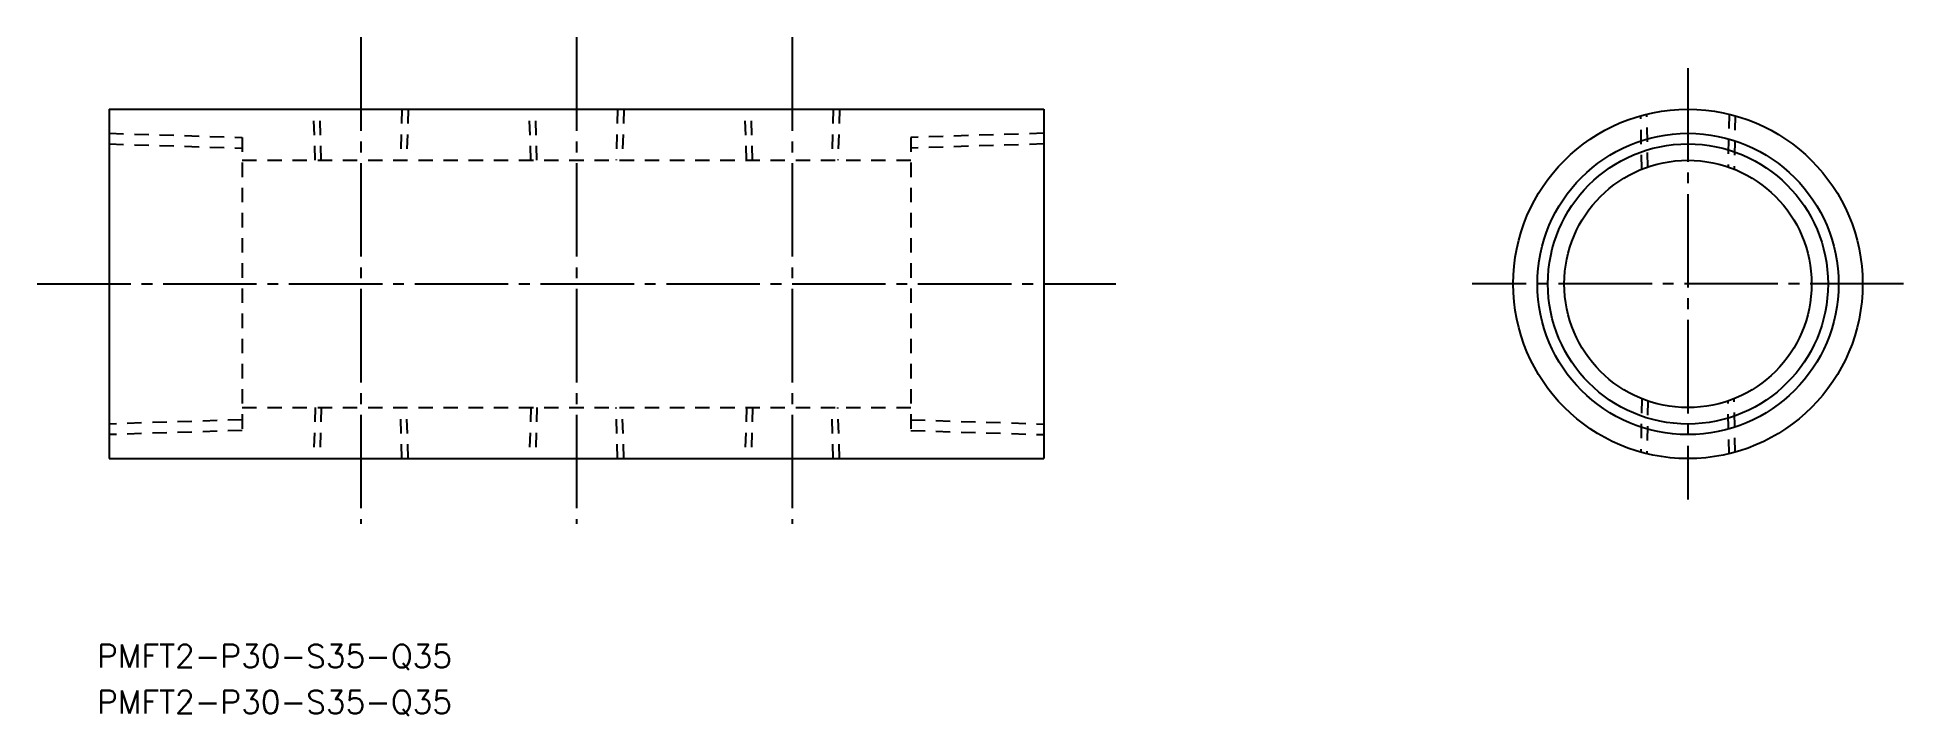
# Model space of a CAD drawing. Extents: x 12 to 272, y 115 to 210.
import ezdxf

# ---------------------------------------------------------------- set-up
doc = ezdxf.new("R2010")
doc.units = 0
doc.linetypes.add('CENTER', pattern=[17.5, 13, -1.5, 1.5, -1.5])
doc.linetypes.add('DASHED', pattern=[3.5, 2, -1.5])
doc.layers.get('0').update_dxf_attribs({"linetype": 'CONTINUOUS'})
doc.layers.add('CENTER', color=1, linetype='CENTER')
doc.styles.get("Standard").update_dxf_attribs({"font": 'txt.shx', "bigfont": '@extfont2.shx'})

msp = doc.modelspace()

# ---------------------------------------------------------------- linework, layer by layer
at = {"color": 7, "linetype": 'CONTINUOUS'}
for p, q in [((21.97, 199.71), (151.97, 199.71)), ((21.97, 199.71), (21.97, 151.11)), ((151.97, 199.71), (151.97, 151.11)), ((21.97, 151.11), (151.97, 151.11))]:
    msp.add_line(p, q, dxfattribs=at)
at = {"color": 3, "linetype": 'DASHED'}
for p, q in [((50.62, 192.61), (50.39, 199.71)), ((51.47, 192.61), (51.25, 199.71)), ((62.69, 199.71), (62.47, 192.61)), ((63.55, 199.71), (63.33, 192.61)), ((80.62, 192.61), (80.39, 199.71)), ((81.47, 192.61), (81.25, 199.71)), ((92.69, 199.71), (92.47, 192.61)), ((93.55, 199.71), (93.33, 192.61)), ((110.62, 192.61), (110.39, 199.71)), ((111.47, 192.61), (111.25, 199.71)), ((122.69, 199.71), (122.47, 192.61)), ((123.55, 199.71), (123.33, 192.61)), ((235.14, 191.36), (235.01, 198.8)), ((235.99, 191.67), (235.86, 199.02)), ((247.28, 199.02), (247.15, 191.67)), ((248.14, 198.8), (248, 191.36)), ((21.97, 196.36), (40.47, 195.78)), ((21.97, 194.88), (40.47, 194.3)), ((40.47, 195.78), (40.47, 155.03)), ((151.97, 196.36), (133.47, 195.78)), ((133.47, 195.78), (133.47, 155.03)), ((151.97, 194.88), (133.47, 194.3)), ((40.47, 192.61), (133.47, 192.61)), ((235.14, 159.45), (235.01, 152.01)), ((235.99, 159.14), (235.86, 151.79)), ((247.28, 151.79), (247.15, 159.14)), ((248.14, 152.01), (248, 159.45)), ((40.47, 156.51), (21.97, 155.93)), ((40.47, 158.21), (133.47, 158.21)), ((50.62, 158.21), (50.39, 151.11)), ((51.47, 158.21), (51.25, 151.11)), ((62.69, 151.11), (62.47, 158.21)), ((63.55, 151.11), (63.33, 158.21)), ((80.62, 158.21), (80.39, 151.11)), ((81.47, 158.21), (81.25, 151.11)), ((92.69, 151.11), (92.47, 158.21)), ((93.55, 151.11), (93.33, 158.21)), ((110.62, 158.21), (110.39, 151.11)), ((111.47, 158.21), (111.25, 151.11)), ((122.69, 151.11), (122.47, 158.21)), ((123.55, 151.11), (123.33, 158.21)), ((133.47, 156.51), (151.97, 155.93)), ((40.47, 155.03), (21.97, 154.45)), ((133.47, 155.03), (151.97, 154.45))]:
    msp.add_line(p, q, dxfattribs=at)
at = {"color": 7, "linetype": 'CONTINUOUS'}
for radius in [24.3, 19.48, 17.2]:
    msp.add_circle((241.57, 175.41), radius, dxfattribs=at)
at = {"color": 3, "linetype": 'CONTINUOUS'}
msp.add_circle((241.57, 175.41), 20.95, dxfattribs=at)
at = {"layer": 'CENTER', "color": 1, "linetype": 'CENTER'}
for p, q in [((56.97, 209.71), (56.97, 142.03)), ((86.97, 209.71), (86.97, 142.03)), ((116.97, 209.71), (116.97, 142.03)), ((241.57, 205.41), (241.57, 145.41)), ((11.97, 175.41), (161.97, 175.41)), ((271.57, 175.41), (211.57, 175.41))]:
    msp.add_line(p, q, dxfattribs=at)

# ---------------------------------------------------------------- texts
at = {"color": 7, "linetype": 'CONTINUOUS'}
for p in [(20.29, 122.05), (20.29, 115.67)]:
    msp.add_text('PMFT2-P30-S35-Q35', height=3.2, dxfattribs=at).set_placement(p)

doc.saveas('drawing.dxf')
